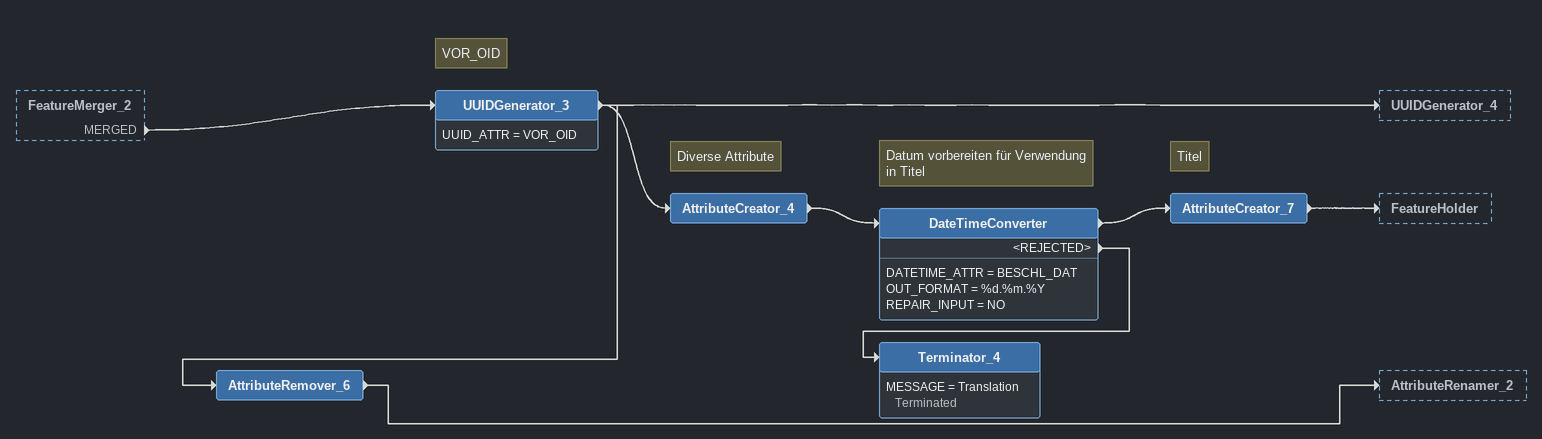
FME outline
FeatureMerger_2 [outside]
    MERGED -> UUIDGenerator_3
Note: VOR_OID
UUIDGenerator_3
    UUID_ATTR = VOR_OID
    -> AttributeCreator_4
    -> UUIDGenerator_4
    -> AttributeRemover_6
Note: Diverse Attribute
AttributeCreator_4
    -> DateTimeConverter
Note: Datum vorbereiten für Verwendung in Titel
DateTimeConverter
    DATETIME_ATTR = BESCHL_DAT
    OUT_FORMAT = %d.%m.%Y
    REPAIR_INPUT = NO
    -> AttributeCreator_7
    <REJECTED> -> Terminator_4
Note: Titel
AttributeCreator_7
    -> FeatureHolder
Terminator_4
    MESSAGE = Translation Terminated
AttributeRemover_6
    -> AttributeRenamer_2
